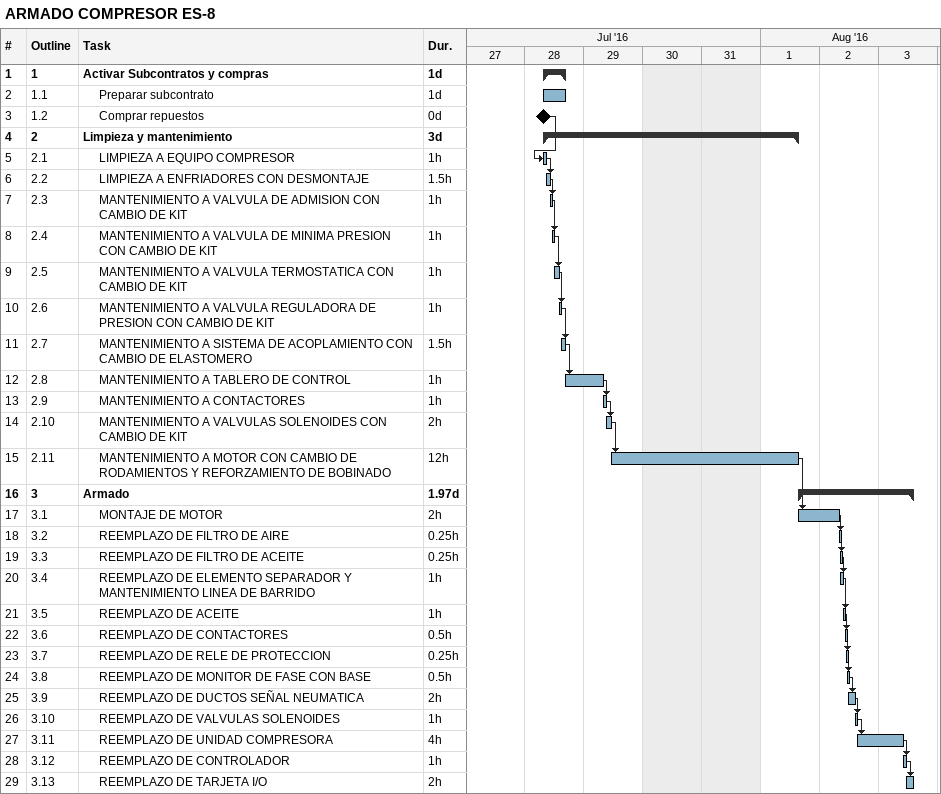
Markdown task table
ARMADO COMPRESOR ES-8

| ID | WBS | Task | Duration | Start | Finish | Predecessors |
|---|---|---|---|---|---|---|
| 1 | 1 | **Activar Subcontratos y compras** | 1d | 2016-07-28 | 2016-07-28 |  |
| 2 | 1.1 | Preparar subcontrato | 1d | 2016-07-28 | 2016-07-28 |  |
| 3 | 1.2 | Comprar repuestos | 0d | 2016-07-28 | 2016-07-28 |  |
| 4 | 2 | **Limpieza y mantenimiento** | 3d | 2016-07-28 | 2016-08-01 |  |
| 5 | 2.1 | LIMPIEZA A EQUIPO COMPRESOR | 1h | 2016-07-28 | 2016-07-28 | 3 |
| 6 | 2.2 | LIMPIEZA A ENFRIADORES CON DESMONTAJE | 1.5h | 2016-07-28 | 2016-07-28 | 5 |
| 7 | 2.3 | MANTENIMIENTO A VALVULA DE ADMISION CON CAMBIO DE KIT | 1h | 2016-07-28 | 2016-07-28 | 6 |
| 8 | 2.4 | MANTENIMIENTO A VALVULA DE MINIMA PRESION CON CAMBIO DE KIT | 1h | 2016-07-28 | 2016-07-28 | 7 |
| 9 | 2.5 | MANTENIMIENTO A VALVULA TERMOSTATICA CON CAMBIO DE KIT | 1h | 2016-07-28 | 2016-07-28 | 8 |
| 10 | 2.6 | MANTENIMIENTO A VALVULA REGULADORA DE PRESION CON CAMBIO DE KIT | 1h | 2016-07-28 | 2016-07-28 | 9 |
| 11 | 2.7 | MANTENIMIENTO A SISTEMA DE ACOPLAMIENTO CON CAMBIO DE ELASTOMERO | 1.5h | 2016-07-28 | 2016-07-28 | 10 |
| 12 | 2.8 | MANTENIMIENTO A TABLERO DE CONTROL | 1h | 2016-07-28 | 2016-07-29 | 11 |
| 13 | 2.9 | MANTENIMIENTO A CONTACTORES | 1h | 2016-07-29 | 2016-07-29 | 12 |
| 14 | 2.10 | MANTENIMIENTO A VALVULAS SOLENOIDES CON CAMBIO DE KIT | 2h | 2016-07-29 | 2016-07-29 | 13 |
| 15 | 2.11 | MANTENIMIENTO A MOTOR CON CAMBIO DE RODAMIENTOS Y REFORZAMIENTO DE BOBINADO | 12h | 2016-07-29 | 2016-08-01 | 14 |
| 16 | 3 | **Armado** | 1.97d | 2016-08-01 | 2016-08-03 |  |
| 17 | 3.1 | MONTAJE DE MOTOR | 2h | 2016-08-01 | 2016-08-02 | 15 |
| 18 | 3.2 | REEMPLAZO DE FILTRO DE AIRE | 0.25h | 2016-08-02 | 2016-08-02 | 17 |
| 19 | 3.3 | REEMPLAZO DE FILTRO DE ACEITE | 0.25h | 2016-08-02 | 2016-08-02 | 18 |
| 20 | 3.4 | REEMPLAZO DE ELEMENTO SEPARADOR Y MANTENIMIENTO LINEA DE BARRIDO | 1h | 2016-08-02 | 2016-08-02 | 19 |
| 21 | 3.5 | REEMPLAZO DE ACEITE | 1h | 2016-08-02 | 2016-08-02 | 20 |
| 22 | 3.6 | REEMPLAZO DE CONTACTORES | 0.5h | 2016-08-02 | 2016-08-02 | 21 |
| 23 | 3.7 | REEMPLAZO DE RELE DE PROTECCION | 0.25h | 2016-08-02 | 2016-08-02 | 22 |
| 24 | 3.8 | REEMPLAZO DE MONITOR DE FASE CON BASE | 0.5h | 2016-08-02 | 2016-08-02 | 23 |
| 25 | 3.9 | REEMPLAZO DE DUCTOS SEÑAL NEUMATICA | 2h | 2016-08-02 | 2016-08-02 | 24 |
| 26 | 3.10 | REEMPLAZO DE VALVULAS SOLENOIDES | 1h | 2016-08-02 | 2016-08-02 | 25 |
| 27 | 3.11 | REEMPLAZO DE UNIDAD COMPRESORA | 4h | 2016-08-02 | 2016-08-03 | 26 |
| 28 | 3.12 | REEMPLAZO DE CONTROLADOR | 1h | 2016-08-03 | 2016-08-03 | 27 |
| 29 | 3.13 | REEMPLAZO DE TARJETA I/O | 2h | 2016-08-03 | 2016-08-03 | 28 |
